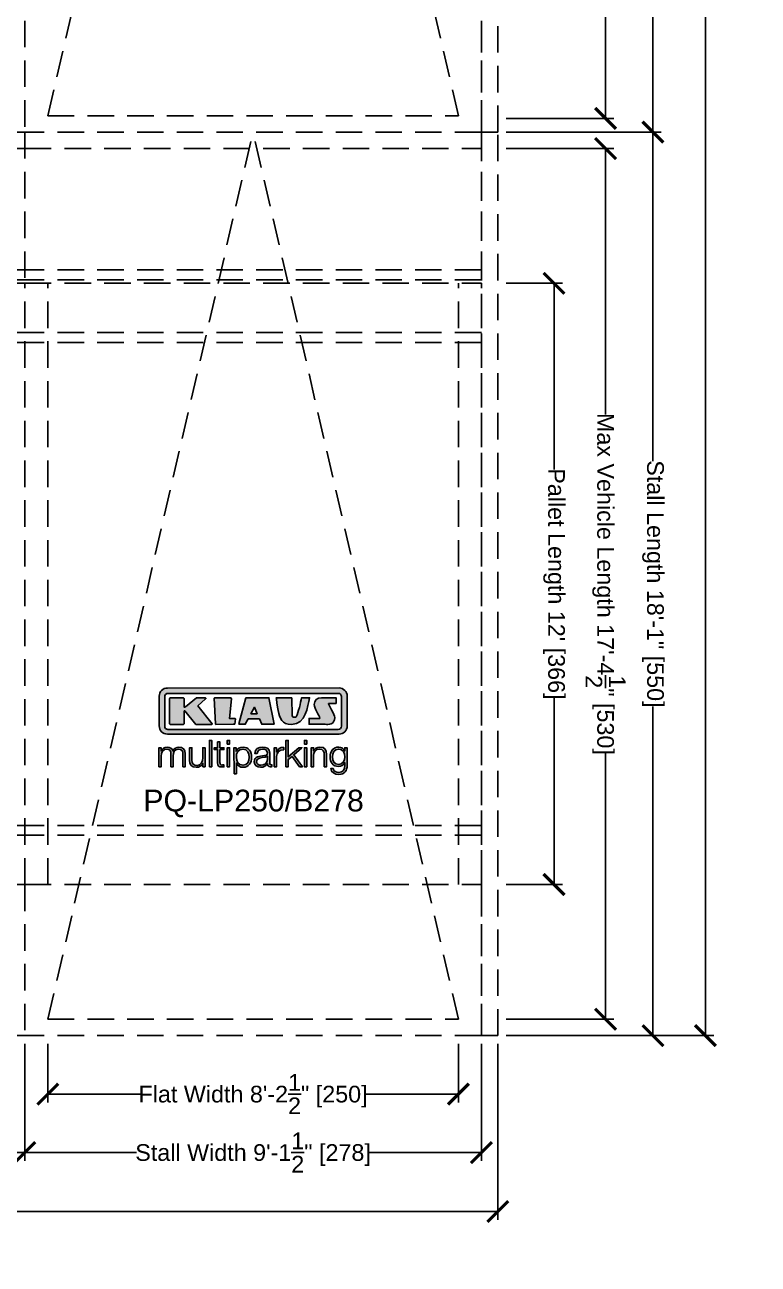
# Model space of a CAD drawing. Extents: x -210816 to 22943, y 10566 to 41486.
# Drawn here: x 17535 to 17710.8, y 17631.9 to 17929 of the extents above; entities that cross this region are included whole.
import ezdxf

# ---------------------------------------------------------------- set-up
doc = ezdxf.new("R2010")
doc.units = 0
doc.header["$MEASUREMENT"] = 0
doc.linetypes.add('DASHED', pattern=[0.2067, 0.1654, -0.0413])
doc.linetypes.add('HIDDEN', pattern=[9.525, 6.35, -3.175])
doc.layers.get('0').update_dxf_attribs({"linetype": 'CONTINUOUS'})
doc.layers.get('DEFPOINTS').update_dxf_attribs({"linetype": 'CONTINUOUS'})
for name, color, linetype in [('DIM', 6, 'CONTINUOUS'), ('KLAUS', 30, 'CONTINUOUS'), ('LOGO', 7, 'CONTINUOUS')]:
    doc.layers.add(name, color=color, linetype=linetype)
doc.styles.get("Standard").update_dxf_attribs({"font": 'arial.ttf'})
doc.dimstyles.get("Standard").update_dxf_attribs({"dimtxt": 5, "dimasz": 5, "dimexe": 2, "dimexo": 2, "dimgap": 0.09, "dimtad": 0, "dimtih": 1, "dimtoh": 1, "dimdec": 1, "dimzin": 0, "dimdsep": 46, "dimlunit": 4, "dimtxsty": 'Standard', "dimblk": 'ARCHTICK', "dimcen": -0.09, "dimadec": 0, "dimazin": 0, "dimtfac": 1, "dimtdec": 4, "dimtofl": 0, "dimtmove": 0, "dimatfit": 3, "dimldrblk": 'ARCHTICK', "dimfxl": 1, "dimtolj": 1, "dimtzin": 0, "dimarcsym": 0})

# ---------------------------------------------------------------- blocks, each defined once
blk = doc.blocks.new('KLAUS')
at = {"layer": 'LOGO'}
h = blk.add_hatch(color=8, dxfattribs=at)
h.dxf.hatch_style = 2
edge = h.paths.add_edge_path()
edge.add_spline(control_points=[(3.6, 29.09), (2.88, 29.09), (2.3, 28.51), (2.3, 27.8), (2.3, 27.8), (2.3, 16.11), (2.3, 16.11), (2.3, 15.39), (2.88, 14.81), (3.6, 14.81), (3.6, 14.81), (71.16, 14.81), (71.16, 14.81), (71.88, 14.81), (72.46, 15.39), (72.46, 16.11), (72.46, 16.11), (72.46, 27.8), (72.46, 27.8), (72.46, 28.51), (71.88, 29.09), (71.16, 29.09), (71.16, 29.09), (3.6, 29.09), (3.6, 29.09), (3.6, 29.09), (3.6, 29.09), (3.6, 29.09)], knot_values=[0, 0, 0, 0, 1, 1, 1, 2, 2, 2, 3, 3, 3, 4, 4, 4, 5, 5, 5, 6, 6, 6, 7, 7, 7, 8, 8, 8, 9, 9, 9, 9], degree=3, periodic=0)
edge = h.paths.add_edge_path()
edge.add_spline(control_points=[(3.35, 31.23), (3.35, 31.23), (71.47, 31.23), (71.47, 31.23), (73.26, 31.23), (74.71, 29.77), (74.71, 27.99), (74.71, 27.99), (74.71, 16.17), (74.71, 16.17), (74.71, 14.38), (73.26, 12.93), (71.47, 12.93), (71.47, 12.93), (3.35, 12.93), (3.35, 12.93), (1.56, 12.93), (0.11, 14.38), (0.11, 16.17), (0.11, 16.17), (0.11, 27.99), (0.11, 27.99), (0.11, 29.77), (1.56, 31.23), (3.35, 31.23), (3.35, 31.23), (3.35, 31.23), (3.35, 31.23)], knot_values=[0, 0, 0, 0, 1, 1, 1, 2, 2, 2, 3, 3, 3, 4, 4, 4, 5, 5, 5, 6, 6, 6, 7, 7, 7, 8, 8, 8, 9, 9, 9, 9], degree=3, periodic=0)
h = blk.add_hatch(color=8, dxfattribs=at)
h.dxf.hatch_style = 2
edge = h.paths.add_edge_path()
edge.add_spline(control_points=[(4.5, 27.33), (4.5, 27.33), (9.7, 27.33), (9.7, 27.33), (9.84, 27.33), (9.96, 27.22), (9.96, 27.08), (9.96, 27.08), (9.96, 23.69), (9.96, 23.69), (9.96, 23.69), (9.94, 23.64), (10.04, 23.59), (10.14, 23.53), (10.2, 23.57), (10.2, 23.57), (10.2, 23.57), (10.51, 23.75), (10.51, 23.75), (10.51, 23.75), (14.94, 27.33), (14.94, 27.33), (14.94, 27.33), (18.41, 27.33), (18.41, 27.33), (18.41, 27.33), (18.49, 27.33), (18.56, 27.2), (18.65, 27.04), (18.53, 26.91), (18.53, 26.91), (18.53, 26.91), (15.49, 24.11), (15.49, 24.11), (15.49, 24.11), (21.14, 17.06), (21.14, 17.06), (21.14, 17.06), (21.13, 16.91), (21.13, 16.91), (21.08, 16.84), (20.99, 16.82), (20.99, 16.82), (20.99, 16.82), (14.7, 16.82), (14.7, 16.82), (14.7, 16.82), (10.26, 22.17), (10.26, 22.17), (10.26, 22.17), (10.19, 22.24), (10.08, 22.21), (9.97, 22.18), (9.96, 22.11), (9.96, 22.11), (9.96, 22.11), (9.96, 17.08), (9.96, 17.08), (9.96, 16.94), (9.84, 16.82), (9.7, 16.82), (9.7, 16.82), (4.5, 16.82), (4.5, 16.82), (4.36, 16.82), (4.25, 16.94), (4.25, 17.08), (4.25, 17.08), (4.25, 27.08), (4.25, 27.08), (4.25, 27.22), (4.36, 27.33), (4.5, 27.33), (4.5, 27.33), (4.5, 27.33), (4.5, 27.33)], knot_values=[0, 0, 0, 0, 1, 1, 1, 2, 2, 2, 3, 3, 3, 4, 4, 4, 5, 5, 5, 6, 6, 6, 7, 7, 7, 8, 8, 8, 9, 9, 9, 10, 10, 10, 11, 11, 11, 12, 12, 12, 13, 13, 13, 14, 14, 14, 15, 15, 15, 16, 16, 16, 17, 17, 17, 18, 18, 18, 19, 19, 19, 20, 20, 20, 21, 21, 21, 22, 22, 22, 23, 23, 23, 24, 24, 24, 25, 25, 25, 25], degree=3, periodic=0)
h = blk.add_hatch(color=8, dxfattribs=at)
h.dxf.hatch_style = 2
h.paths.add_polyline_path([(22.42, 17.06), (21.97, 27.15), (22.24, 27.33), (28.55, 27.33), (28.86, 26.97), (28.01, 19.08), (30.26, 19.07), (30.44, 18.95), (30.08, 16.95), (29.49, 16.82), (22.6, 16.82)])
h = blk.add_hatch(color=8, dxfattribs=at)
h.paths.add_polyline_path([(36.52, 21.01), (38.93, 21.01), (37.87, 23.57)])
h.paths.add_polyline_path([(34.52, 27.33), (43.65, 27.33), (45.76, 16.94), (45.57, 16.82), (40.83, 16.82), (39.89, 18.95), (35.42, 18.95), (34.27, 16.82), (31.78, 16.82), (31.66, 17)])
h = blk.add_hatch(color=8, dxfattribs=at)
h.dxf.hatch_style = 2
edge = h.paths.add_edge_path()
edge.add_spline(control_points=[(52.69, 27.32), (52.69, 27.32), (52.88, 20.14), (52.88, 20.14), (53.01, 19.89), (53.2, 19.77), (53.43, 19.71), (53.91, 19.59), (54.43, 19.57), (54.64, 20.03), (55.23, 21.34), (56.27, 25.45), (56.6, 27.33), (56.6, 27.33), (59.77, 27.33), (59.77, 27.33), (58.77, 23.9), (58.56, 16.82), (52.63, 16.76), (48.72, 16.72), (48.01, 19.35), (47.27, 22.24), (46.89, 23.68), (46.54, 27.33), (46.54, 27.33), (46.54, 27.33), (52.69, 27.32), (52.69, 27.32), (52.69, 27.32), (52.69, 27.32), (52.69, 27.32)], knot_values=[0, 0, 0, 0, 1, 1, 1, 2, 2, 2, 3, 3, 3, 4, 4, 4, 5, 5, 5, 6, 6, 6, 7, 7, 7, 8, 8, 8, 9, 9, 9, 10, 10, 10, 10], degree=3, periodic=0)
h = blk.add_hatch(color=8, dxfattribs=at)
h.dxf.hatch_style = 2
edge = h.paths.add_edge_path()
edge.add_spline(control_points=[(64.46, 27.33), (64.46, 27.33), (70.31, 27.33), (70.31, 27.33), (70.31, 26.52), (70.31, 26.02), (70.31, 25.12), (70.31, 25.12), (67.3, 25.12), (67.3, 25.12), (67.24, 25.04), (67.25, 25.11), (67.25, 24.91), (67.25, 24.88), (69.73, 20.38), (69.73, 19.57), (69.73, 16.4), (67.22, 16.81), (65.9, 16.82), (65.9, 16.82), (59.59, 16.82), (59.59, 16.82), (59.59, 17.76), (59.59, 18.23), (59.59, 19.14), (59.59, 19.14), (63.75, 19.14), (63.75, 19.14), (63.82, 19.22), (63.81, 19.11), (63.81, 19.31), (63.81, 20.32), (61.58, 23.06), (61.58, 24.63), (61.58, 26.33), (62.83, 27.34), (64.46, 27.33), (64.46, 27.33), (64.46, 27.33), (64.46, 27.33)], knot_values=[0, 0, 0, 0, 1, 1, 1, 2, 2, 2, 3, 3, 3, 4, 4, 4, 5, 5, 5, 6, 6, 6, 7, 7, 7, 8, 8, 8, 9, 9, 9, 10, 10, 10, 11, 11, 11, 12, 12, 12, 13, 13, 13, 13], degree=3, periodic=0)
h = blk.add_hatch(color=30, dxfattribs=at)
h.dxf.hatch_style = 2
h.paths.add_polyline_path([(20.07, 0), (20.99, 0), (20.99, 10.45), (20.07, 10.45)])
h = blk.add_hatch(color=30, dxfattribs=at)
h.paths.add_polyline_path([(27.1, 0), (28.03, 0), (28.03, 7.55), (27.1, 7.55)])
h.paths.add_polyline_path([(27.1, 8.98), (28.03, 8.98), (28.03, 10.45), (27.1, 10.45)])
h = blk.add_hatch(color=30, dxfattribs=at)
h.dxf.hatch_style = 2
h.paths.add_polyline_path([(50.4, 0), (51.32, 0), (51.32, 2.87), (52.82, 4.11), (55.8, 0), (56.96, 0), (53.52, 4.76), (56.74, 7.55), (55.51, 7.55), (51.32, 3.89), (51.32, 10.45), (50.4, 10.45)])
h = blk.add_hatch(color=30, dxfattribs=at)
h.paths.add_polyline_path([(57.74, 0), (58.66, 0), (58.66, 7.55), (57.74, 7.55)])
h.paths.add_polyline_path([(57.74, 8.98), (58.66, 8.98), (58.66, 10.45), (57.74, 10.45)])
h = blk.add_hatch(color=30, dxfattribs=at)
h.dxf.hatch_style = 2
edge = h.paths.add_edge_path()
edge.add_spline(control_points=[(0, 0), (0, 0), (0.92, 0), (0.92, 0), (0.92, 0), (0.92, 4.22), (0.92, 4.22), (0.94, 5.8), (1.58, 7), (3.18, 7), (4.35, 7), (4.77, 6.15), (4.76, 5.12), (4.76, 5.12), (4.76, 0), (4.76, 0), (4.76, 0), (5.68, 0), (5.68, 0), (5.68, 0), (5.68, 4.27), (5.68, 4.27), (5.68, 5.68), (6.14, 7), (7.73, 7), (9.05, 7), (9.52, 6.32), (9.52, 5.08), (9.52, 5.08), (9.52, 0), (9.52, 0), (9.52, 0), (10.44, 0), (10.44, 0), (10.44, 0), (10.44, 5.12), (10.44, 5.12), (10.44, 6.91), (9.59, 7.77), (7.94, 7.77), (6.94, 7.77), (5.99, 7.29), (5.54, 6.3), (5.26, 7.29), (4.36, 7.77), (3.37, 7.77), (2.17, 7.77), (1.38, 7.19), (0.89, 6.28), (0.89, 6.28), (0.85, 6.28), (0.85, 6.28), (0.85, 6.28), (0.85, 7.55), (0.85, 7.55), (0.85, 7.55), (0, 7.55), (0, 7.55), (0, 7.55), (0, 0), (0, 0), (0, 0), (0, 0), (0, 0)], knot_values=[0, 0, 0, 0, 1, 1, 1, 2, 2, 2, 3, 3, 3, 4, 4, 4, 5, 5, 5, 6, 6, 6, 7, 7, 7, 8, 8, 8, 9, 9, 9, 10, 10, 10, 11, 11, 11, 12, 12, 12, 13, 13, 13, 14, 14, 14, 15, 15, 15, 16, 16, 16, 17, 17, 17, 18, 18, 18, 19, 19, 19, 20, 20, 20, 21, 21, 21, 21], degree=3, periodic=0)
h = blk.add_hatch(color=30, dxfattribs=at)
h.dxf.hatch_style = 2
edge = h.paths.add_edge_path()
edge.add_spline(control_points=[(18.31, 7.55), (18.31, 7.55), (17.39, 7.55), (17.39, 7.55), (17.39, 7.55), (17.39, 3.59), (17.39, 3.59), (17.39, 2.05), (16.7, 0.56), (15.12, 0.56), (13.66, 0.56), (13.15, 1.27), (13.1, 2.64), (13.1, 2.64), (13.1, 7.55), (13.1, 7.55), (13.1, 7.55), (12.18, 7.55), (12.18, 7.55), (12.18, 7.55), (12.18, 2.65), (12.18, 2.65), (12.18, 0.89), (12.93, -0.22), (14.83, -0.22), (15.96, -0.22), (16.95, 0.35), (17.44, 1.36), (17.44, 1.36), (17.47, 1.36), (17.47, 1.36), (17.47, 1.36), (17.47, 0), (17.47, 0), (17.47, 0), (18.31, 0), (18.31, 0), (18.31, 0), (18.31, 7.55), (18.31, 7.55), (18.31, 7.55), (18.31, 7.55), (18.31, 7.55)], knot_values=[0, 0, 0, 0, 1, 1, 1, 2, 2, 2, 3, 3, 3, 4, 4, 4, 5, 5, 5, 6, 6, 6, 7, 7, 7, 8, 8, 8, 9, 9, 9, 10, 10, 10, 11, 11, 11, 12, 12, 12, 13, 13, 13, 14, 14, 14, 14], degree=3, periodic=0)
h = blk.add_hatch(color=30, dxfattribs=at)
h.dxf.hatch_style = 2
edge = h.paths.add_edge_path()
edge.add_spline(control_points=[(24.22, 9.82), (24.22, 9.82), (23.3, 9.82), (23.3, 9.82), (23.3, 9.82), (23.3, 7.55), (23.3, 7.55), (23.3, 7.55), (21.98, 7.55), (21.98, 7.55), (21.98, 7.55), (21.98, 6.78), (21.98, 6.78), (21.98, 6.78), (23.3, 6.78), (23.3, 6.78), (23.3, 6.78), (23.3, 1.61), (23.3, 1.61), (23.28, 0.32), (23.71, -0.09), (24.94, -0.09), (25.22, -0.09), (25.48, -0.06), (25.76, -0.06), (25.76, -0.06), (25.76, 0.73), (25.76, 0.73), (25.5, 0.7), (25.23, 0.69), (24.97, 0.69), (24.31, 0.73), (24.22, 1.08), (24.22, 1.68), (24.22, 1.68), (24.22, 6.78), (24.22, 6.78), (24.22, 6.78), (25.76, 6.78), (25.76, 6.78), (25.76, 6.78), (25.76, 7.55), (25.76, 7.55), (25.76, 7.55), (24.22, 7.55), (24.22, 7.55), (24.22, 7.55), (24.22, 9.82), (24.22, 9.82), (24.22, 9.82), (24.22, 9.82), (24.22, 9.82)], knot_values=[0, 0, 0, 0, 1, 1, 1, 2, 2, 2, 3, 3, 3, 4, 4, 4, 5, 5, 5, 6, 6, 6, 7, 7, 7, 8, 8, 8, 9, 9, 9, 10, 10, 10, 11, 11, 11, 12, 12, 12, 13, 13, 13, 14, 14, 14, 15, 15, 15, 16, 16, 16, 17, 17, 17, 17], degree=3, periodic=0)
h = blk.add_hatch(color=30, dxfattribs=at)
edge = h.paths.add_edge_path()
edge.add_spline(control_points=[(35.84, 3.78), (35.84, 2.21), (35.12, 0.56), (33.37, 0.56), (31.4, 0.56), (30.72, 2.21), (30.72, 3.78), (30.72, 5.49), (31.33, 7), (33.37, 7), (35.12, 7), (35.84, 5.34), (35.84, 3.78), (35.84, 3.78), (35.84, 3.78), (35.84, 3.78)], knot_values=[0, 0, 0, 0, 1, 1, 1, 2, 2, 2, 3, 3, 3, 4, 4, 4, 5, 5, 5, 5], degree=3, periodic=0)
edge = h.paths.add_edge_path()
edge.add_spline(control_points=[(29.79, -2.8), (29.79, -2.8), (30.72, -2.8), (30.72, -2.8), (30.72, -2.8), (30.72, 1.43), (30.72, 1.43), (30.72, 1.43), (30.74, 1.43), (30.74, 1.43), (31.14, 0.35), (32.24, -0.22), (33.37, -0.22), (35.66, -0.22), (36.76, 1.64), (36.76, 3.78), (36.76, 5.91), (35.66, 7.77), (33.37, 7.77), (32.15, 7.77), (31.1, 7.14), (30.67, 6.12), (30.67, 6.12), (30.64, 6.12), (30.64, 6.12), (30.64, 6.12), (30.64, 7.55), (30.64, 7.55), (30.64, 7.55), (29.79, 7.55), (29.79, 7.55), (29.79, 7.55), (29.79, -2.8), (29.79, -2.8), (29.79, -2.8), (29.79, -2.8), (29.79, -2.8)], knot_values=[0, 0, 0, 0, 1, 1, 1, 2, 2, 2, 3, 3, 3, 4, 4, 4, 5, 5, 5, 6, 6, 6, 7, 7, 7, 8, 8, 8, 9, 9, 9, 10, 10, 10, 11, 11, 11, 12, 12, 12, 12], degree=3, periodic=0)
h = blk.add_hatch(color=30, dxfattribs=at)
edge = h.paths.add_edge_path()
edge.add_spline(control_points=[(43.03, 2.93), (43.04, 1.45), (41.8, 0.56), (40.39, 0.56), (39.53, 0.56), (38.71, 1.13), (38.71, 2.05), (38.71, 3.53), (40.66, 3.51), (42.22, 3.79), (42.47, 3.84), (42.88, 3.91), (43, 4.13), (43, 4.13), (43.03, 4.13), (43.03, 4.13), (43.03, 4.13), (43.03, 2.93), (43.03, 2.93), (43.03, 2.93), (43.03, 2.93), (43.03, 2.93)], knot_values=[0, 0, 0, 0, 1, 1, 1, 2, 2, 2, 3, 3, 3, 4, 4, 4, 5, 5, 5, 6, 6, 6, 7, 7, 7, 7], degree=3, periodic=0)
edge = h.paths.add_edge_path()
edge.add_spline(control_points=[(39.03, 5.24), (39.06, 6.47), (39.91, 7), (41.05, 7), (42.14, 7), (43.03, 6.69), (43.03, 5.45), (43.03, 4.61), (42.6, 4.51), (41.84, 4.42), (39.85, 4.19), (37.79, 4.11), (37.79, 1.99), (37.79, 0.47), (38.93, -0.22), (40.32, -0.22), (41.77, -0.22), (42.43, 0.34), (43.07, 1.32), (43.07, 1.32), (43.1, 1.32), (43.1, 1.32), (43.1, 0.53), (43.25, 0), (44.19, 0), (44.43, 0), (44.58, 0.01), (44.79, 0.06), (44.79, 0.06), (44.79, 0.83), (44.79, 0.83), (44.71, 0.81), (44.6, 0.78), (44.49, 0.78), (44.13, 0.78), (43.95, 0.98), (43.95, 1.33), (43.95, 1.33), (43.95, 5.34), (43.95, 5.34), (43.95, 7.36), (42.5, 7.77), (41.17, 7.77), (39.44, 7.77), (38.2, 7.01), (38.11, 5.24), (38.11, 5.24), (39.03, 5.24), (39.03, 5.24), (39.03, 5.24), (39.03, 5.24), (39.03, 5.24)], knot_values=[0, 0, 0, 0, 1, 1, 1, 2, 2, 2, 3, 3, 3, 4, 4, 4, 5, 5, 5, 6, 6, 6, 7, 7, 7, 8, 8, 8, 9, 9, 9, 10, 10, 10, 11, 11, 11, 12, 12, 12, 13, 13, 13, 14, 14, 14, 15, 15, 15, 16, 16, 16, 17, 17, 17, 17], degree=3, periodic=0)
h = blk.add_hatch(color=30, dxfattribs=at)
h.dxf.hatch_style = 2
edge = h.paths.add_edge_path()
edge.add_spline(control_points=[(45.79, 0), (45.79, 0), (46.71, 0), (46.71, 0), (46.71, 0), (46.71, 4.03), (46.71, 4.03), (46.71, 5.59), (47.85, 6.82), (49.52, 6.73), (49.52, 6.73), (49.52, 7.66), (49.52, 7.66), (48.16, 7.72), (47.14, 7), (46.67, 5.78), (46.67, 5.78), (46.64, 5.78), (46.64, 5.78), (46.64, 5.78), (46.64, 7.55), (46.64, 7.55), (46.64, 7.55), (45.79, 7.55), (45.79, 7.55), (45.79, 7.55), (45.79, 0), (45.79, 0), (45.79, 0), (45.79, 0), (45.79, 0)], knot_values=[0, 0, 0, 0, 1, 1, 1, 2, 2, 2, 3, 3, 3, 4, 4, 4, 5, 5, 5, 6, 6, 6, 7, 7, 7, 8, 8, 8, 9, 9, 9, 10, 10, 10, 10], degree=3, periodic=0)
h = blk.add_hatch(color=30, dxfattribs=at)
h.dxf.hatch_style = 2
edge = h.paths.add_edge_path()
edge.add_spline(control_points=[(60.41, 0), (60.41, 0), (61.33, 0), (61.33, 0), (61.33, 0), (61.33, 4.41), (61.33, 4.41), (61.36, 5.89), (62.24, 7), (63.7, 7), (65.2, 7), (65.62, 6.02), (65.62, 4.71), (65.62, 4.71), (65.62, 0), (65.62, 0), (65.62, 0), (66.54, 0), (66.54, 0), (66.54, 0), (66.54, 4.86), (66.54, 4.86), (66.54, 6.66), (65.9, 7.77), (63.78, 7.77), (62.71, 7.77), (61.7, 7.16), (61.36, 6.25), (61.36, 6.25), (61.33, 6.25), (61.33, 6.25), (61.33, 6.25), (61.33, 7.55), (61.33, 7.55), (61.33, 7.55), (60.41, 7.55), (60.41, 7.55), (60.41, 7.55), (60.41, 0), (60.41, 0), (60.41, 0), (60.41, 0), (60.41, 0)], knot_values=[0, 0, 0, 0, 1, 1, 1, 2, 2, 2, 3, 3, 3, 4, 4, 4, 5, 5, 5, 6, 6, 6, 7, 7, 7, 8, 8, 8, 9, 9, 9, 10, 10, 10, 11, 11, 11, 12, 12, 12, 13, 13, 13, 14, 14, 14, 14], degree=3, periodic=0)
h = blk.add_hatch(color=30, dxfattribs=at)
edge = h.paths.add_edge_path()
edge.add_spline(control_points=[(71.32, 0.86), (69.62, 0.86), (68.83, 2.34), (68.83, 3.86), (68.83, 5.43), (69.56, 7), (71.32, 7), (73.06, 7), (73.75, 5.34), (73.75, 3.86), (73.75, 2.33), (72.91, 0.86), (71.32, 0.86), (71.32, 0.86), (71.32, 0.86), (71.32, 0.86)], knot_values=[0, 0, 0, 0, 1, 1, 1, 2, 2, 2, 3, 3, 3, 4, 4, 4, 5, 5, 5, 5], degree=3, periodic=0)
edge = h.paths.add_edge_path()
edge.add_spline(control_points=[(74.67, 7.55), (74.67, 7.55), (73.75, 7.55), (73.75, 7.55), (73.75, 7.55), (73.75, 6.25), (73.75, 6.25), (73.75, 6.25), (73.72, 6.25), (73.72, 6.25), (73.35, 7.09), (72.41, 7.77), (71.32, 7.77), (69.13, 7.77), (67.9, 6.05), (67.9, 3.97), (67.9, 1.82), (68.9, 0.09), (71.32, 0.09), (72.4, 0.09), (73.29, 0.72), (73.72, 1.64), (73.72, 1.64), (73.75, 1.64), (73.75, 1.64), (73.75, 1.64), (73.75, 0.61), (73.75, 0.61), (73.75, -1.23), (73.01, -2.24), (71.32, -2.24), (70.29, -2.24), (69.31, -1.85), (69.1, -0.73), (69.1, -0.73), (68.18, -0.73), (68.18, -0.73), (68.31, -2.34), (69.81, -3.02), (71.32, -3.02), (73.79, -3.02), (74.65, -1.64), (74.67, 0.61), (74.67, 0.61), (74.67, 7.55), (74.67, 7.55), (74.67, 7.55), (74.67, 7.55), (74.67, 7.55)], knot_values=[0, 0, 0, 0, 1, 1, 1, 2, 2, 2, 3, 3, 3, 4, 4, 4, 5, 5, 5, 6, 6, 6, 7, 7, 7, 8, 8, 8, 9, 9, 9, 10, 10, 10, 11, 11, 11, 12, 12, 12, 13, 13, 13, 14, 14, 14, 15, 15, 15, 16, 16, 16, 16], degree=3, periodic=0)
for points in [[(22.42, 17.06), (21.97, 27.15), (22.24, 27.33), (28.55, 27.33), (28.86, 26.97), (28.01, 19.08), (30.26, 19.07), (30.44, 18.95), (30.08, 16.95), (29.49, 16.82), (22.6, 16.82), (22.42, 17.06), (22.42, 17.06)], [(34.52, 27.33), (43.65, 27.33), (45.76, 16.94), (45.57, 16.82), (40.83, 16.82), (39.89, 18.95), (35.42, 18.95), (34.27, 16.82), (31.78, 16.82), (31.66, 17), (34.52, 27.33), (34.52, 27.33)], [(36.52, 21.01), (38.93, 21.01), (37.87, 23.57), (36.52, 21.01), (36.52, 21.01)], [(20.07, 0), (20.99, 0), (20.99, 10.45), (20.07, 10.45), (20.07, 0), (20.07, 0)], [(27.1, 8.98), (28.03, 8.98), (28.03, 10.45), (27.1, 10.45), (27.1, 8.98), (27.1, 8.98)], [(50.4, 0), (51.32, 0), (51.32, 2.87), (52.82, 4.11), (55.8, 0), (56.96, 0), (53.52, 4.76), (56.74, 7.55), (55.51, 7.55), (51.32, 3.89), (51.32, 10.45), (50.4, 10.45), (50.4, 0), (50.4, 0)], [(57.74, 8.98), (58.66, 8.98), (58.66, 10.45), (57.74, 10.45), (57.74, 8.98), (57.74, 8.98)], [(27.1, 0), (28.03, 0), (28.03, 7.55), (27.1, 7.55), (27.1, 0), (27.1, 0)], [(57.74, 0), (58.66, 0), (58.66, 7.55), (57.74, 7.55), (57.74, 0), (57.74, 0)]]:
    blk.add_lwpolyline(points, dxfattribs=at)
for points, knots in [([(3.35, 31.23), (3.35, 31.23), (71.47, 31.23), (71.47, 31.23), (73.26, 31.23), (74.71, 29.77), (74.71, 27.99), (74.71, 27.99), (74.71, 16.17), (74.71, 16.17), (74.71, 14.38), (73.26, 12.93), (71.47, 12.93), (71.47, 12.93), (3.35, 12.93), (3.35, 12.93), (1.56, 12.93), (0.11, 14.38), (0.11, 16.17), (0.11, 16.17), (0.11, 27.99), (0.11, 27.99), (0.11, 29.77), (1.56, 31.23), (3.35, 31.23), (3.35, 31.23), (3.35, 31.23), (3.35, 31.23)], [0, 0, 0, 0, 1, 1, 1, 2, 2, 2, 3, 3, 3, 4, 4, 4, 5, 5, 5, 6, 6, 6, 7, 7, 7, 8, 8, 8, 9, 9, 9, 9]), ([(3.6, 29.09), (2.88, 29.09), (2.3, 28.51), (2.3, 27.8), (2.3, 27.8), (2.3, 16.11), (2.3, 16.11), (2.3, 15.39), (2.88, 14.81), (3.6, 14.81), (3.6, 14.81), (71.16, 14.81), (71.16, 14.81), (71.88, 14.81), (72.46, 15.39), (72.46, 16.11), (72.46, 16.11), (72.46, 27.8), (72.46, 27.8), (72.46, 28.51), (71.88, 29.09), (71.16, 29.09), (71.16, 29.09), (3.6, 29.09), (3.6, 29.09), (3.6, 29.09), (3.6, 29.09), (3.6, 29.09)], [0, 0, 0, 0, 1, 1, 1, 2, 2, 2, 3, 3, 3, 4, 4, 4, 5, 5, 5, 6, 6, 6, 7, 7, 7, 8, 8, 8, 9, 9, 9, 9]), ([(4.5, 27.33), (4.5, 27.33), (9.7, 27.33), (9.7, 27.33), (9.84, 27.33), (9.96, 27.22), (9.96, 27.08), (9.96, 27.08), (9.96, 23.69), (9.96, 23.69), (9.96, 23.69), (9.94, 23.64), (10.04, 23.59), (10.14, 23.53), (10.2, 23.57), (10.2, 23.57), (10.2, 23.57), (10.51, 23.75), (10.51, 23.75), (10.51, 23.75), (14.94, 27.33), (14.94, 27.33), (14.94, 27.33), (18.41, 27.33), (18.41, 27.33), (18.41, 27.33), (18.49, 27.33), (18.56, 27.2), (18.65, 27.04), (18.53, 26.91), (18.53, 26.91), (18.53, 26.91), (15.49, 24.11), (15.49, 24.11), (15.49, 24.11), (21.14, 17.06), (21.14, 17.06), (21.14, 17.06), (21.13, 16.91), (21.13, 16.91), (21.08, 16.84), (20.99, 16.82), (20.99, 16.82), (20.99, 16.82), (14.7, 16.82), (14.7, 16.82), (14.7, 16.82), (10.26, 22.17), (10.26, 22.17), (10.26, 22.17), (10.19, 22.24), (10.08, 22.21), (9.97, 22.18), (9.96, 22.11), (9.96, 22.11), (9.96, 22.11), (9.96, 17.08), (9.96, 17.08), (9.96, 16.94), (9.84, 16.82), (9.7, 16.82), (9.7, 16.82), (4.5, 16.82), (4.5, 16.82), (4.36, 16.82), (4.25, 16.94), (4.25, 17.08), (4.25, 17.08), (4.25, 27.08), (4.25, 27.08), (4.25, 27.22), (4.36, 27.33), (4.5, 27.33), (4.5, 27.33), (4.5, 27.33), (4.5, 27.33)], [0, 0, 0, 0, 1, 1, 1, 2, 2, 2, 3, 3, 3, 4, 4, 4, 5, 5, 5, 6, 6, 6, 7, 7, 7, 8, 8, 8, 9, 9, 9, 10, 10, 10, 11, 11, 11, 12, 12, 12, 13, 13, 13, 14, 14, 14, 15, 15, 15, 16, 16, 16, 17, 17, 17, 18, 18, 18, 19, 19, 19, 20, 20, 20, 21, 21, 21, 22, 22, 22, 23, 23, 23, 24, 24, 24, 25, 25, 25, 25]), ([(52.69, 27.32), (52.69, 27.32), (52.88, 20.14), (52.88, 20.14), (53.01, 19.89), (53.2, 19.77), (53.43, 19.71), (53.91, 19.59), (54.43, 19.57), (54.64, 20.03), (55.23, 21.34), (56.27, 25.45), (56.6, 27.33), (56.6, 27.33), (59.77, 27.33), (59.77, 27.33), (58.77, 23.9), (58.56, 16.82), (52.63, 16.76), (48.72, 16.72), (48.01, 19.35), (47.27, 22.24), (46.89, 23.68), (46.54, 27.33), (46.54, 27.33), (46.54, 27.33), (52.69, 27.32), (52.69, 27.32), (52.69, 27.32), (52.69, 27.32), (52.69, 27.32)], [0, 0, 0, 0, 1, 1, 1, 2, 2, 2, 3, 3, 3, 4, 4, 4, 5, 5, 5, 6, 6, 6, 7, 7, 7, 8, 8, 8, 9, 9, 9, 10, 10, 10, 10]), ([(64.46, 27.33), (64.46, 27.33), (70.31, 27.33), (70.31, 27.33), (70.31, 26.52), (70.31, 26.02), (70.31, 25.12), (70.31, 25.12), (67.3, 25.12), (67.3, 25.12), (67.24, 25.04), (67.25, 25.11), (67.25, 24.91), (67.25, 24.88), (69.73, 20.38), (69.73, 19.57), (69.73, 16.4), (67.22, 16.81), (65.9, 16.82), (65.9, 16.82), (59.59, 16.82), (59.59, 16.82), (59.59, 17.76), (59.59, 18.23), (59.59, 19.14), (59.59, 19.14), (63.75, 19.14), (63.75, 19.14), (63.82, 19.22), (63.81, 19.11), (63.81, 19.31), (63.81, 20.32), (61.58, 23.06), (61.58, 24.63), (61.58, 26.33), (62.83, 27.34), (64.46, 27.33), (64.46, 27.33), (64.46, 27.33), (64.46, 27.33)], [0, 0, 0, 0, 1, 1, 1, 2, 2, 2, 3, 3, 3, 4, 4, 4, 5, 5, 5, 6, 6, 6, 7, 7, 7, 8, 8, 8, 9, 9, 9, 10, 10, 10, 11, 11, 11, 12, 12, 12, 13, 13, 13, 13]), ([(0, 0), (0, 0), (0.92, 0), (0.92, 0), (0.92, 0), (0.92, 4.22), (0.92, 4.22), (0.94, 5.8), (1.58, 7), (3.18, 7), (4.35, 7), (4.77, 6.15), (4.76, 5.12), (4.76, 5.12), (4.76, 0), (4.76, 0), (4.76, 0), (5.68, 0), (5.68, 0), (5.68, 0), (5.68, 4.27), (5.68, 4.27), (5.68, 5.68), (6.14, 7), (7.73, 7), (9.05, 7), (9.52, 6.32), (9.52, 5.08), (9.52, 5.08), (9.52, 0), (9.52, 0), (9.52, 0), (10.44, 0), (10.44, 0), (10.44, 0), (10.44, 5.12), (10.44, 5.12), (10.44, 6.91), (9.59, 7.77), (7.94, 7.77), (6.94, 7.77), (5.99, 7.29), (5.54, 6.3), (5.26, 7.29), (4.36, 7.77), (3.37, 7.77), (2.17, 7.77), (1.38, 7.19), (0.89, 6.28), (0.89, 6.28), (0.85, 6.28), (0.85, 6.28), (0.85, 6.28), (0.85, 7.55), (0.85, 7.55), (0.85, 7.55), (0, 7.55), (0, 7.55), (0, 7.55), (0, 0), (0, 0), (0, 0), (0, 0), (0, 0)], [0, 0, 0, 0, 1, 1, 1, 2, 2, 2, 3, 3, 3, 4, 4, 4, 5, 5, 5, 6, 6, 6, 7, 7, 7, 8, 8, 8, 9, 9, 9, 10, 10, 10, 11, 11, 11, 12, 12, 12, 13, 13, 13, 14, 14, 14, 15, 15, 15, 16, 16, 16, 17, 17, 17, 18, 18, 18, 19, 19, 19, 20, 20, 20, 21, 21, 21, 21]), ([(18.31, 7.55), (18.31, 7.55), (17.39, 7.55), (17.39, 7.55), (17.39, 7.55), (17.39, 3.59), (17.39, 3.59), (17.39, 2.05), (16.7, 0.56), (15.12, 0.56), (13.66, 0.56), (13.15, 1.27), (13.1, 2.64), (13.1, 2.64), (13.1, 7.55), (13.1, 7.55), (13.1, 7.55), (12.18, 7.55), (12.18, 7.55), (12.18, 7.55), (12.18, 2.65), (12.18, 2.65), (12.18, 0.89), (12.93, -0.22), (14.83, -0.22), (15.96, -0.22), (16.95, 0.35), (17.44, 1.36), (17.44, 1.36), (17.47, 1.36), (17.47, 1.36), (17.47, 1.36), (17.47, 0), (17.47, 0), (17.47, 0), (18.31, 0), (18.31, 0), (18.31, 0), (18.31, 7.55), (18.31, 7.55), (18.31, 7.55), (18.31, 7.55), (18.31, 7.55)], [0, 0, 0, 0, 1, 1, 1, 2, 2, 2, 3, 3, 3, 4, 4, 4, 5, 5, 5, 6, 6, 6, 7, 7, 7, 8, 8, 8, 9, 9, 9, 10, 10, 10, 11, 11, 11, 12, 12, 12, 13, 13, 13, 14, 14, 14, 14]), ([(24.22, 9.82), (24.22, 9.82), (23.3, 9.82), (23.3, 9.82), (23.3, 9.82), (23.3, 7.55), (23.3, 7.55), (23.3, 7.55), (21.98, 7.55), (21.98, 7.55), (21.98, 7.55), (21.98, 6.78), (21.98, 6.78), (21.98, 6.78), (23.3, 6.78), (23.3, 6.78), (23.3, 6.78), (23.3, 1.61), (23.3, 1.61), (23.28, 0.32), (23.71, -0.09), (24.94, -0.09), (25.22, -0.09), (25.48, -0.06), (25.76, -0.06), (25.76, -0.06), (25.76, 0.73), (25.76, 0.73), (25.5, 0.7), (25.23, 0.69), (24.97, 0.69), (24.31, 0.73), (24.22, 1.08), (24.22, 1.68), (24.22, 1.68), (24.22, 6.78), (24.22, 6.78), (24.22, 6.78), (25.76, 6.78), (25.76, 6.78), (25.76, 6.78), (25.76, 7.55), (25.76, 7.55), (25.76, 7.55), (24.22, 7.55), (24.22, 7.55), (24.22, 7.55), (24.22, 9.82), (24.22, 9.82), (24.22, 9.82), (24.22, 9.82), (24.22, 9.82)], [0, 0, 0, 0, 1, 1, 1, 2, 2, 2, 3, 3, 3, 4, 4, 4, 5, 5, 5, 6, 6, 6, 7, 7, 7, 8, 8, 8, 9, 9, 9, 10, 10, 10, 11, 11, 11, 12, 12, 12, 13, 13, 13, 14, 14, 14, 15, 15, 15, 16, 16, 16, 17, 17, 17, 17]), ([(29.79, -2.8), (29.79, -2.8), (30.72, -2.8), (30.72, -2.8), (30.72, -2.8), (30.72, 1.43), (30.72, 1.43), (30.72, 1.43), (30.74, 1.43), (30.74, 1.43), (31.14, 0.35), (32.24, -0.22), (33.37, -0.22), (35.66, -0.22), (36.76, 1.64), (36.76, 3.78), (36.76, 5.91), (35.66, 7.77), (33.37, 7.77), (32.15, 7.77), (31.1, 7.14), (30.67, 6.12), (30.67, 6.12), (30.64, 6.12), (30.64, 6.12), (30.64, 6.12), (30.64, 7.55), (30.64, 7.55), (30.64, 7.55), (29.79, 7.55), (29.79, 7.55), (29.79, 7.55), (29.79, -2.8), (29.79, -2.8), (29.79, -2.8), (29.79, -2.8), (29.79, -2.8)], [0, 0, 0, 0, 1, 1, 1, 2, 2, 2, 3, 3, 3, 4, 4, 4, 5, 5, 5, 6, 6, 6, 7, 7, 7, 8, 8, 8, 9, 9, 9, 10, 10, 10, 11, 11, 11, 12, 12, 12, 12]), ([(35.84, 3.78), (35.84, 2.21), (35.12, 0.56), (33.37, 0.56), (31.4, 0.56), (30.72, 2.21), (30.72, 3.78), (30.72, 5.49), (31.33, 7), (33.37, 7), (35.12, 7), (35.84, 5.34), (35.84, 3.78), (35.84, 3.78), (35.84, 3.78), (35.84, 3.78)], [0, 0, 0, 0, 1, 1, 1, 2, 2, 2, 3, 3, 3, 4, 4, 4, 5, 5, 5, 5]), ([(39.03, 5.24), (39.06, 6.47), (39.91, 7), (41.05, 7), (42.14, 7), (43.03, 6.69), (43.03, 5.45), (43.03, 4.61), (42.6, 4.51), (41.84, 4.42), (39.85, 4.19), (37.79, 4.11), (37.79, 1.99), (37.79, 0.47), (38.93, -0.22), (40.32, -0.22), (41.77, -0.22), (42.43, 0.34), (43.07, 1.32), (43.07, 1.32), (43.1, 1.32), (43.1, 1.32), (43.1, 0.53), (43.25, 0), (44.19, 0), (44.43, 0), (44.58, 0.01), (44.79, 0.06), (44.79, 0.06), (44.79, 0.83), (44.79, 0.83), (44.71, 0.81), (44.6, 0.78), (44.49, 0.78), (44.13, 0.78), (43.95, 0.98), (43.95, 1.33), (43.95, 1.33), (43.95, 5.34), (43.95, 5.34), (43.95, 7.36), (42.5, 7.77), (41.17, 7.77), (39.44, 7.77), (38.2, 7.01), (38.11, 5.24), (38.11, 5.24), (39.03, 5.24), (39.03, 5.24), (39.03, 5.24), (39.03, 5.24), (39.03, 5.24)], [0, 0, 0, 0, 1, 1, 1, 2, 2, 2, 3, 3, 3, 4, 4, 4, 5, 5, 5, 6, 6, 6, 7, 7, 7, 8, 8, 8, 9, 9, 9, 10, 10, 10, 11, 11, 11, 12, 12, 12, 13, 13, 13, 14, 14, 14, 15, 15, 15, 16, 16, 16, 17, 17, 17, 17]), ([(45.79, 0), (45.79, 0), (46.71, 0), (46.71, 0), (46.71, 0), (46.71, 4.03), (46.71, 4.03), (46.71, 5.59), (47.85, 6.82), (49.52, 6.73), (49.52, 6.73), (49.52, 7.66), (49.52, 7.66), (48.16, 7.72), (47.14, 7), (46.67, 5.78), (46.67, 5.78), (46.64, 5.78), (46.64, 5.78), (46.64, 5.78), (46.64, 7.55), (46.64, 7.55), (46.64, 7.55), (45.79, 7.55), (45.79, 7.55), (45.79, 7.55), (45.79, 0), (45.79, 0), (45.79, 0), (45.79, 0), (45.79, 0)], [0, 0, 0, 0, 1, 1, 1, 2, 2, 2, 3, 3, 3, 4, 4, 4, 5, 5, 5, 6, 6, 6, 7, 7, 7, 8, 8, 8, 9, 9, 9, 10, 10, 10, 10]), ([(60.41, 0), (60.41, 0), (61.33, 0), (61.33, 0), (61.33, 0), (61.33, 4.41), (61.33, 4.41), (61.36, 5.89), (62.24, 7), (63.7, 7), (65.2, 7), (65.62, 6.02), (65.62, 4.71), (65.62, 4.71), (65.62, 0), (65.62, 0), (65.62, 0), (66.54, 0), (66.54, 0), (66.54, 0), (66.54, 4.86), (66.54, 4.86), (66.54, 6.66), (65.9, 7.77), (63.78, 7.77), (62.71, 7.77), (61.7, 7.16), (61.36, 6.25), (61.36, 6.25), (61.33, 6.25), (61.33, 6.25), (61.33, 6.25), (61.33, 7.55), (61.33, 7.55), (61.33, 7.55), (60.41, 7.55), (60.41, 7.55), (60.41, 7.55), (60.41, 0), (60.41, 0), (60.41, 0), (60.41, 0), (60.41, 0)], [0, 0, 0, 0, 1, 1, 1, 2, 2, 2, 3, 3, 3, 4, 4, 4, 5, 5, 5, 6, 6, 6, 7, 7, 7, 8, 8, 8, 9, 9, 9, 10, 10, 10, 11, 11, 11, 12, 12, 12, 13, 13, 13, 14, 14, 14, 14]), ([(74.67, 7.55), (74.67, 7.55), (73.75, 7.55), (73.75, 7.55), (73.75, 7.55), (73.75, 6.25), (73.75, 6.25), (73.75, 6.25), (73.72, 6.25), (73.72, 6.25), (73.35, 7.09), (72.41, 7.77), (71.32, 7.77), (69.13, 7.77), (67.9, 6.05), (67.9, 3.97), (67.9, 1.82), (68.9, 0.09), (71.32, 0.09), (72.4, 0.09), (73.29, 0.72), (73.72, 1.64), (73.72, 1.64), (73.75, 1.64), (73.75, 1.64), (73.75, 1.64), (73.75, 0.61), (73.75, 0.61), (73.75, -1.23), (73.01, -2.24), (71.32, -2.24), (70.29, -2.24), (69.31, -1.85), (69.1, -0.73), (69.1, -0.73), (68.18, -0.73), (68.18, -0.73), (68.31, -2.34), (69.81, -3.02), (71.32, -3.02), (73.79, -3.02), (74.65, -1.64), (74.67, 0.61), (74.67, 0.61), (74.67, 7.55), (74.67, 7.55), (74.67, 7.55), (74.67, 7.55), (74.67, 7.55)], [0, 0, 0, 0, 1, 1, 1, 2, 2, 2, 3, 3, 3, 4, 4, 4, 5, 5, 5, 6, 6, 6, 7, 7, 7, 8, 8, 8, 9, 9, 9, 10, 10, 10, 11, 11, 11, 12, 12, 12, 13, 13, 13, 14, 14, 14, 15, 15, 15, 16, 16, 16, 16]), ([(71.32, 0.86), (69.62, 0.86), (68.83, 2.34), (68.83, 3.86), (68.83, 5.43), (69.56, 7), (71.32, 7), (73.06, 7), (73.75, 5.34), (73.75, 3.86), (73.75, 2.33), (72.91, 0.86), (71.32, 0.86), (71.32, 0.86), (71.32, 0.86), (71.32, 0.86)], [0, 0, 0, 0, 1, 1, 1, 2, 2, 2, 3, 3, 3, 4, 4, 4, 5, 5, 5, 5]), ([(43.03, 2.93), (43.04, 1.45), (41.8, 0.56), (40.39, 0.56), (39.53, 0.56), (38.71, 1.13), (38.71, 2.05), (38.71, 3.53), (40.66, 3.51), (42.22, 3.79), (42.47, 3.84), (42.88, 3.91), (43, 4.13), (43, 4.13), (43.03, 4.13), (43.03, 4.13), (43.03, 4.13), (43.03, 2.93), (43.03, 2.93), (43.03, 2.93), (43.03, 2.93), (43.03, 2.93)], [0, 0, 0, 0, 1, 1, 1, 2, 2, 2, 3, 3, 3, 4, 4, 4, 5, 5, 5, 6, 6, 6, 7, 7, 7, 7])]:
    blk.add_open_spline(points, degree=3, knots=knots, dxfattribs=at)
blk = doc.blocks.new('A$C7328')
at = {"layer": 'KLAUS', "color": 4, "linetype": 'HIDDEN'}
for p, q in [((109.45, 216.53), (0, 216.53)), ((0, 216.53), (0, 180.31)), ((109.45, 216.53), (109.45, 180.31)), ((0, 212.6), (109.45, 212.6)), ((0, 36.22), (0, 0)), ((109.45, 36.22), (109.45, 0)), ((5.51, 3.94), (103.94, 3.94)), ((109.45, 0), (0, 0))]:
    blk.add_line(p, q, dxfattribs=at)
at = {"layer": 'KLAUS', "linetype": 'HIDDEN'}
for p, q in [((5.51, 3.94), (54.72, 216.53)), ((103.94, 3.94), (54.72, 216.53)), ((0, 180.31), (109.45, 180.31)), ((0, 36.22), (0, 180.31)), ((5.51, 36.22), (5.51, 180.31)), ((103.94, 36.22), (103.94, 180.31)), ((109.45, 36.22), (109.45, 180.31)), ((0, 36.22), (109.45, 36.22))]:
    blk.add_line(p, q, dxfattribs=at)
at = {"layer": 'KLAUS', "color": 3, "linetype": 'HIDDEN'}
for p, q in [((109.45, 183.51), (0, 183.51)), ((109.45, 181.14), (0, 181.14))]:
    blk.add_line(p, q, dxfattribs=at)
at = {"layer": 'KLAUS', "color": 2, "linetype": 'HIDDEN'}
for p, q in [((109.45, 168.5), (0, 168.5)), ((109.45, 166.14), (0, 166.14)), ((109.45, 50.39), (0, 50.39)), ((109.45, 48.03), (0, 48.03))]:
    blk.add_line(p, q, dxfattribs=at)
at = {"layer": 'KLAUS', "linetype": 'DASHED', "xscale": 0.6042342747489289, "yscale": 0.6042342747559075, "zscale": 0.604234274745576, "rotation": 0.01107024451872799}
blk.add_blockref('KLAUS', (32.15, 64.44), dxfattribs=at)
at = {"layer": 'KLAUS', "linetype": 'DASHED'}
blk.add_text('PQ-LP250/B278', height=5.1969, dxfattribs=at).set_placement((28.41, 53.74))
blk = doc.blocks.new('A$C19511')
at = {"layer": 'KLAUS', "linetype": 'HIDDEN'}
for p, q in [((0, 0), (0, 216.535)), ((3.937, 216.535), (0, 216.535)), ((3.937, 0), (3.937, 216.535)), ((3.937, 0), (0, 0))]:
    blk.add_line(p, q, dxfattribs=at)
blk = doc.blocks.new('_ARCHTICK')
at = {"color": 0, "linetype": 'ByBlock', "const_width": 0.15}
blk.add_lwpolyline([(-0.5, -0.5), (0.5, 0.5)], dxfattribs=at)
blk = doc.blocks.new('*D17658')
at = {"layer": 'DEFPOINTS', "color": 0}
for p in [(17534.99, 17686.71), (17644.44, 17686.71), (17644.44, 17658.7)]:
    blk.add_point(p, dxfattribs=at)
at = {"layer": 'DIM', "color": 0, "lineweight": -2}
for p, q in [((17534.99, 17684.71), (17534.99, 17656.7)), ((17644.44, 17684.71), (17644.44, 17656.7)), ((17534.99, 17658.7), (17561.8, 17658.7)), ((17644.44, 17658.7), (17617.62, 17658.7))]:
    blk.add_line(p, q, dxfattribs=at)
at = {"layer": 'DIM', "color": 0, "lineweight": -2, "xscale": 5, "yscale": 5, "zscale": 5, "rotation": 180}
blk.add_blockref('_ARCHTICK', (17534.99, 17658.7), dxfattribs=at)
at = {"layer": 'DIM', "color": 0, "lineweight": -2, "xscale": 5, "yscale": 5, "zscale": 5}
blk.add_blockref('_ARCHTICK', (17644.44, 17658.7), dxfattribs=at)
at = {"layer": 'DIM', "color": 0, "insert": (17589.71, 17658.7), "char_height": 4, "attachment_point": 5}
blk.add_mtext('\\A1;Stall Width 9\'-1{\\H1.000000x;\\S1/2;}" [278]', dxfattribs=at)
blk = doc.blocks.new('*D17659')
at = {"layer": 'DEFPOINTS', "color": 0}
for p in [(17540.5, 17686.71), (17638.92, 17686.71), (17638.92, 17672.7)]:
    blk.add_point(p, dxfattribs=at)
at = {"layer": 'DIM', "color": 0, "lineweight": -2}
for p, q in [((17540.5, 17684.71), (17540.5, 17670.7)), ((17638.92, 17684.71), (17638.92, 17670.7)), ((17540.5, 17672.7), (17562.68, 17672.7)), ((17638.92, 17672.7), (17616.75, 17672.7))]:
    blk.add_line(p, q, dxfattribs=at)
at = {"layer": 'DIM', "color": 0, "lineweight": -2, "xscale": 5, "yscale": 5, "zscale": 5, "rotation": 180}
blk.add_blockref('_ARCHTICK', (17540.5, 17672.7), dxfattribs=at)
at = {"layer": 'DIM', "color": 0, "lineweight": -2, "xscale": 5, "yscale": 5, "zscale": 5}
blk.add_blockref('_ARCHTICK', (17638.92, 17672.7), dxfattribs=at)
at = {"layer": 'DIM', "color": 0, "insert": (17589.71, 17672.7), "char_height": 4, "attachment_point": 5}
blk.add_mtext('\\A1;Flat Width 8\'-2{\\H1.000000x;\\S1/2;}" [250]', dxfattribs=at)
blk = doc.blocks.new('*D17660')
at = {"layer": 'DEFPOINTS', "color": 0}
for p in [(17425.54, 17686.71), (17534.99, 17686.71), (17534.99, 17658.7)]:
    blk.add_point(p, dxfattribs=at)
at = {"layer": 'DIM', "color": 0, "lineweight": -2}
for p, q in [((17425.54, 17684.71), (17425.54, 17656.7)), ((17534.99, 17684.71), (17534.99, 17656.7)), ((17425.54, 17658.7), (17452.35, 17658.7)), ((17534.99, 17658.7), (17508.18, 17658.7))]:
    blk.add_line(p, q, dxfattribs=at)
at = {"layer": 'DIM', "color": 0, "lineweight": -2, "xscale": 5, "yscale": 5, "zscale": 5, "rotation": 180}
blk.add_blockref('_ARCHTICK', (17425.54, 17658.7), dxfattribs=at)
at = {"layer": 'DIM', "color": 0, "lineweight": -2, "xscale": 5, "yscale": 5, "zscale": 5}
blk.add_blockref('_ARCHTICK', (17534.99, 17658.7), dxfattribs=at)
at = {"layer": 'DIM', "color": 0, "insert": (17480.26, 17658.7), "char_height": 4, "attachment_point": 5}
blk.add_mtext('\\A1;Stall Width 9\'-1{\\H1.000000x;\\S1/2;}" [278]', dxfattribs=at)
blk = doc.blocks.new('*D17705')
at = {"layer": 'DEFPOINTS', "color": 0}
for p in [(16874.36, 17686.71), (17648.37, 17686.71), (17648.37, 17644.58)]:
    blk.add_point(p, dxfattribs=at)
at = {"layer": 'DIM', "color": 0, "lineweight": -2}
for p, q in [((16874.36, 17684.71), (16874.36, 17642.58)), ((17648.37, 17684.71), (17648.37, 17642.58)), ((16874.36, 17644.58), (17227.94, 17644.58)), ((17648.37, 17644.58), (17294.79, 17644.58))]:
    blk.add_line(p, q, dxfattribs=at)
at = {"layer": 'DIM', "color": 0, "lineweight": -2, "xscale": 5, "yscale": 5, "zscale": 5, "rotation": 180}
blk.add_blockref('_ARCHTICK', (16874.36, 17644.58), dxfattribs=at)
at = {"layer": 'DIM', "color": 0, "lineweight": -2, "xscale": 5, "yscale": 5, "zscale": 5}
blk.add_blockref('_ARCHTICK', (17648.37, 17644.58), dxfattribs=at)
at = {"layer": 'DIM', "color": 0, "insert": (17261.37, 17644.58), "char_height": 4, "attachment_point": 5}
blk.add_mtext('\\A1;System Width 64\'-6" [1966]', dxfattribs=at)
blk = doc.blocks.new('*D18814')
at = {"layer": 'DEFPOINTS', "color": 0}
for p in [(17648.37, 17867.02), (17648.37, 17722.93), (17661.85, 17722.93)]:
    blk.add_point(p, dxfattribs=at)
at = {"layer": 'DIM', "color": 0, "lineweight": -2}
for p, q in [((17650.37, 17867.02), (17663.85, 17867.02)), ((17661.85, 17867.02), (17661.85, 17822.36)), ((17661.85, 17722.93), (17661.85, 17767.59)), ((17650.37, 17722.93), (17663.85, 17722.93))]:
    blk.add_line(p, q, dxfattribs=at)
at = {"layer": 'DIM', "color": 0, "lineweight": -2, "xscale": 5, "yscale": 5, "zscale": 5}
for p, rotation in [((17661.85, 17867.02), 90), ((17661.85, 17722.93), 270)]:
    blk.add_blockref('_ARCHTICK', p, dxfattribs=dict(at, rotation=rotation))
at = {"layer": 'DIM', "color": 0, "insert": (17661.85, 17794.97), "char_height": 4, "attachment_point": 5, "rotation": 270}
blk.add_mtext("\\A1;Pallet Length 12' [366]", dxfattribs=at)
blk = doc.blocks.new('*D18815')
at = {"layer": 'DEFPOINTS', "color": 0}
for p in [(17648.37, 17899.3), (17648.37, 17690.64), (17674.21, 17690.64)]:
    blk.add_point(p, dxfattribs=at)
at = {"layer": 'DIM', "color": 0, "lineweight": -2}
for p, q in [((17650.37, 17899.3), (17676.21, 17899.3)), ((17674.21, 17899.3), (17674.21, 17835.53)), ((17674.21, 17690.64), (17674.21, 17754.42)), ((17650.37, 17690.64), (17676.21, 17690.64))]:
    blk.add_line(p, q, dxfattribs=at)
at = {"layer": 'DIM', "color": 0, "lineweight": -2, "xscale": 5, "yscale": 5, "zscale": 5}
for p, rotation in [((17674.21, 17899.3), 90), ((17674.21, 17690.64), 270)]:
    blk.add_blockref('_ARCHTICK', p, dxfattribs=dict(at, rotation=rotation))
at = {"layer": 'DIM', "color": 0, "insert": (17674.21, 17794.97), "char_height": 4, "attachment_point": 5, "rotation": 270}
blk.add_mtext('\\A1;Max Vehicle Length 17\'-4{\\H1.000000x;\\S1/2;}" [530]', dxfattribs=at)
blk = doc.blocks.new('*D18816')
at = {"layer": 'DEFPOINTS', "color": 0}
for p in [(17648.37, 17903.24), (17648.37, 17686.71), (17685.57, 17686.71)]:
    blk.add_point(p, dxfattribs=at)
at = {"layer": 'DIM', "color": 0, "lineweight": -2}
for p, q in [((17650.37, 17903.24), (17687.57, 17903.24)), ((17685.57, 17903.24), (17685.57, 17824.37)), ((17685.57, 17686.71), (17685.57, 17765.58)), ((17650.37, 17686.71), (17687.57, 17686.71))]:
    blk.add_line(p, q, dxfattribs=at)
at = {"layer": 'DIM', "color": 0, "lineweight": -2, "xscale": 5, "yscale": 5, "zscale": 5}
for p, rotation in [((17685.57, 17903.24), 90), ((17685.57, 17686.71), 270)]:
    blk.add_blockref('_ARCHTICK', p, dxfattribs=dict(at, rotation=rotation))
at = {"layer": 'DIM', "color": 0, "insert": (17685.57, 17794.97), "char_height": 4, "attachment_point": 5, "rotation": 270}
blk.add_mtext('\\A1;Stall Length 18\'-1" [550]', dxfattribs=at)
blk = doc.blocks.new('*D18818')
at = {"layer": 'DEFPOINTS', "color": 0}
for p in [(17648.37, 18115.18), (17648.37, 17906.52), (17674.21, 17906.52)]:
    blk.add_point(p, dxfattribs=at)
at = {"layer": 'DIM', "color": 0, "lineweight": -2}
for p, q in [((17650.37, 18115.18), (17676.21, 18115.18)), ((17674.21, 18115.18), (17674.21, 18051.41)), ((17674.21, 17906.52), (17674.21, 17970.29)), ((17650.37, 17906.52), (17676.21, 17906.52))]:
    blk.add_line(p, q, dxfattribs=at)
at = {"layer": 'DIM', "color": 0, "lineweight": -2, "xscale": 5, "yscale": 5, "zscale": 5}
for p, rotation in [((17674.21, 18115.18), 90), ((17674.21, 17906.52), 270)]:
    blk.add_blockref('_ARCHTICK', p, dxfattribs=dict(at, rotation=rotation))
at = {"layer": 'DIM', "color": 0, "insert": (17674.21, 18010.85), "char_height": 4, "attachment_point": 5, "rotation": 270}
blk.add_mtext('\\A1;Max Vehicle Length 17\'-4{\\H1.000000x;\\S1/2;}" [530]', dxfattribs=at)
blk = doc.blocks.new('*D18819')
at = {"layer": 'DEFPOINTS', "color": 0}
for p in [(17648.37, 18119.12), (17648.37, 17903.24), (17685.57, 17903.24)]:
    blk.add_point(p, dxfattribs=at)
at = {"layer": 'DIM', "color": 0, "lineweight": -2}
for p, q in [((17650.37, 18119.12), (17687.57, 18119.12)), ((17685.57, 18119.12), (17685.57, 18037.1)), ((17685.57, 17903.24), (17685.57, 17985.26)), ((17650.37, 17903.24), (17687.57, 17903.24))]:
    blk.add_line(p, q, dxfattribs=at)
at = {"layer": 'DIM', "color": 0, "lineweight": -2, "xscale": 5, "yscale": 5, "zscale": 5}
for p, rotation in [((17685.57, 18119.12), 90), ((17685.57, 17903.24), 270)]:
    blk.add_blockref('_ARCHTICK', p, dxfattribs=dict(at, rotation=rotation))
at = {"layer": 'DIM', "color": 0, "insert": (17685.57, 18011.18), "char_height": 4, "attachment_point": 5, "rotation": 270}
blk.add_mtext("\\A1;Stall Length 18' [548]", dxfattribs=at)
blk = doc.blocks.new('*D18821')
at = {"layer": 'DEFPOINTS', "color": 0}
for p in [(17644.44, 18336.31), (17648.37, 17686.71), (17698.16, 17686.71)]:
    blk.add_point(p, dxfattribs=at)
at = {"layer": 'DIM', "color": 0, "lineweight": -2}
for p, q in [((17646.44, 18336.31), (17700.16, 18336.31)), ((17698.16, 18336.31), (17698.16, 18046.33)), ((17698.16, 17686.71), (17698.16, 17976.68)), ((17650.37, 17686.71), (17700.16, 17686.71))]:
    blk.add_line(p, q, dxfattribs=at)
at = {"layer": 'DIM', "color": 0, "lineweight": -2, "xscale": 5, "yscale": 5, "zscale": 5}
for p, rotation in [((17698.16, 18336.31), 90), ((17698.16, 17686.71), 270)]:
    blk.add_blockref('_ARCHTICK', p, dxfattribs=dict(at, rotation=rotation))
at = {"layer": 'DIM', "color": 0, "insert": (17698.16, 18011.51), "char_height": 4, "attachment_point": 5, "rotation": 270}
blk.add_mtext('\\A1;System Length 54\'-2" [1650]', dxfattribs=at)

msp = doc.modelspace()

# ---------------------------------------------------------------- block references
at = {"layer": 'DIM'}
for name, p in [('A$C7328', (17425.54, 17903.24)), ('A$C7328', (17534.99, 17903.24)), ('A$C19511', (17644.44, 17903.24)), ('A$C7328', (17425.54, 17686.71)), ('A$C7328', (17534.99, 17686.71)), ('A$C19511', (17644.44, 17686.71))]:
    msp.add_blockref(name, p, dxfattribs=at)

# ---------------------------------------------------------------- dimensions: what is measured, and where the dimension line sits
for base, p1, p2, text, override, picture, middle in [((17698.16, 17686.71), (17644.44, 18336.31), (17648.37, 17686.71), 'System Length <>', {"dimtxt": 4, "dimdec": 0}, '*D18821', (17698.16, 18011.51)), ((17685.57, 17903.24), (17648.37, 18119.12), (17648.37, 17903.24), 'Stall Length <>', {"dimtxt": 4, "dimdec": 0}, '*D18819', (17685.57, 18011.18)), ((17674.21, 17906.52), (17648.37, 18115.18), (17648.37, 17906.52), 'Max Vehicle Length <>', {"dimtxt": 4}, '*D18818', (17674.21, 18010.85)), ((17685.57, 17686.71), (17648.37, 17903.24), (17648.37, 17686.71), 'Stall Length <>', {"dimtxt": 4, "dimdec": 0}, '*D18816', (17685.57, 17794.97)), ((17674.21, 17690.64), (17648.37, 17899.3), (17648.37, 17690.64), 'Max Vehicle Length <>', {"dimtxt": 4}, '*D18815', (17674.21, 17794.97)), ((17661.85, 17722.93), (17648.37, 17867.02), (17648.37, 17722.93), 'Pallet Length <>', {"dimtxt": 4}, '*D18814', (17661.85, 17794.97))]:
    dim = msp.add_linear_dim(base=base, p1=p1, p2=p2, angle=90, text=text, dimstyle='Standard', override=override, dxfattribs=at)
    dim.commit()
    dim.dimension.update_dxf_attribs({"geometry": picture, "text_midpoint": middle, "text_rotation": 270})
for base, p1, p2, text, picture, middle in [((17648.37, 17644.58), (16874.36, 17686.71), (17648.37, 17686.71), 'System Width <>', '*D17705', (17261.37, 17644.58)), ((17534.9879, 17658.6963), (17425.5391, 17686.7064), (17534.9879, 17686.7064), 'Stall Width <>', '*D17660', (17480.2635, 17658.6963)), ((17644.4367, 17658.6963), (17534.9879, 17686.7064), (17644.4367, 17686.7064), 'Stall Width <>', '*D17658', (17589.7123, 17658.6963)), ((17638.92, 17672.7), (17540.5, 17686.71), (17638.92, 17686.71), 'Flat Width <>', '*D17659', (17589.71, 17672.7))]:
    dim = msp.add_linear_dim(base=base, p1=p1, p2=p2, text=text, dimstyle='Standard', override={"dimtxt": 4}, dxfattribs=at)
    dim.commit()
    dim.dimension.update_dxf_attribs({"geometry": picture, "text_midpoint": middle})

doc.saveas('drawing.dxf')
